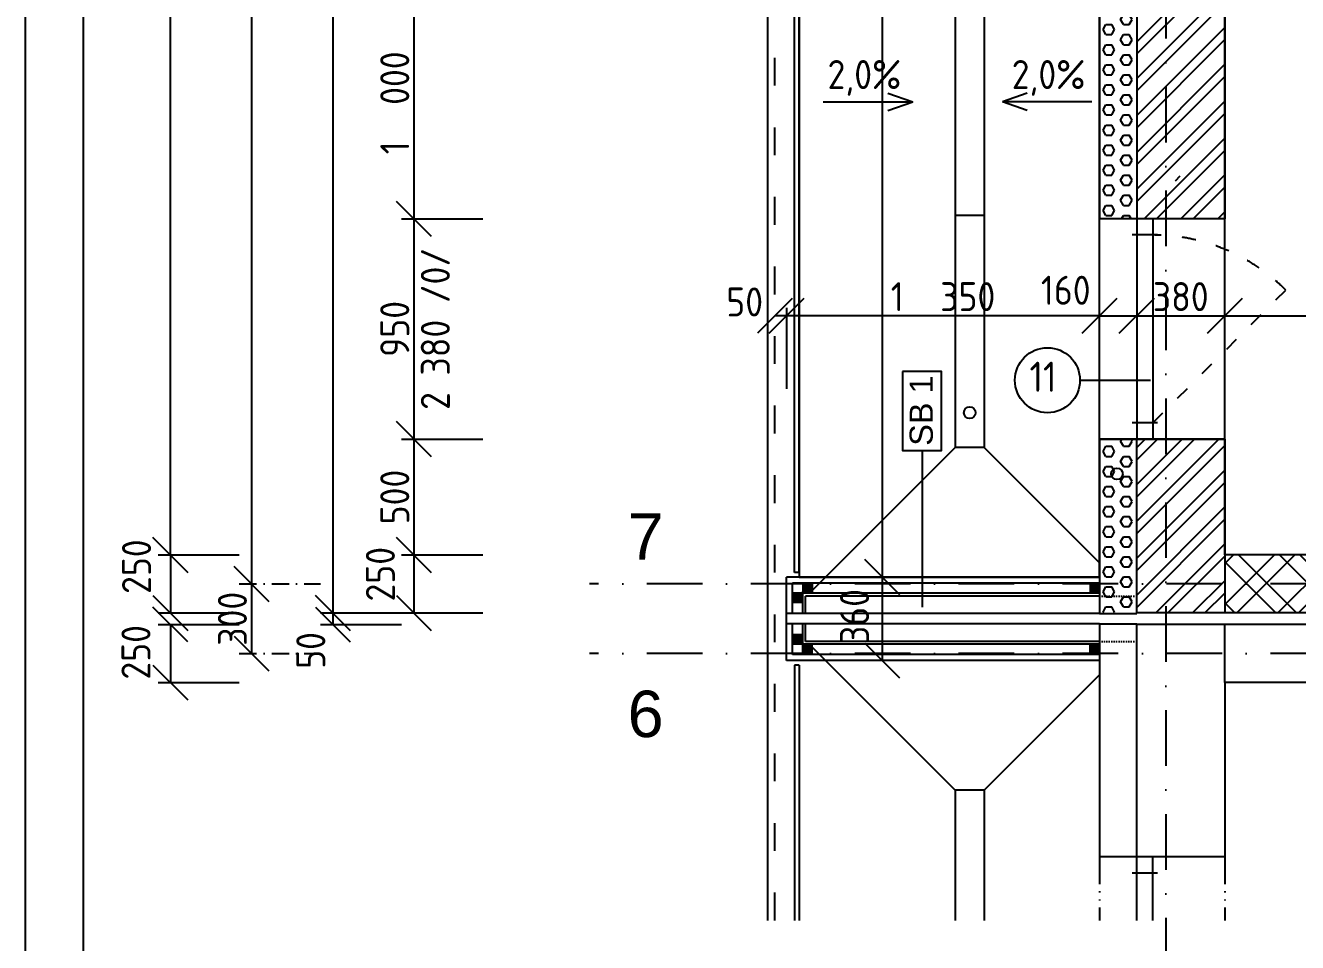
# Model space of a CAD drawing. Extents: x 4511820 to 5180432, y -1526536 to -944957.
# Drawn here: x 5091141 to 5096626, y -1137976 to -1134020 of the extents above; entities that cross this region are included whole.
import ezdxf

# ---------------------------------------------------------------- set-up
doc = ezdxf.new("R2010")
doc.units = 0
doc.header["$MEASUREMENT"] = 0
for name, pattern in [('ACAD_ISO03W100', [30, 12, -18]), ('ACAD_ISO07W100', [3.5, 0.5, -3]), ('ACAD_ISO12W100', [22, 12, -3, 0.5, -3, 0.5, -3]), ('BODKOCIARKOVANA_3', [5.6, 3, -1.3, 0, -1.3])]:
    doc.linetypes.add(name, pattern=pattern)
doc.layers.get('0').update_dxf_attribs({"linetype": 'CONTINUOUS'})
doc.layers.get('Defpoints').update_dxf_attribs({"color": 61, "linetype": 'CONTINUOUS'})
for name, color, linetype in [('KÓTY', 4, 'CONTINUOUS'), ('MÚRY', 1, 'CONTINUOUS'), ('OKNÁ', 143, 'CONTINUOUS'), ('osi', 253, 'CONTINUOUS'), ('Plochy', 41, 'CONTINUOUS'), ('POZEMOK', 7, 'CONTINUOUS'), ('TENKÁ', 7, 'CONTINUOUS'), ('tzb', 153, 'CONTINUOUS'), ('ZARIADENIE', 47, 'CONTINUOUS'), ('ŠRAFY', 82, 'CONTINUOUS')]:
    doc.layers.add(name, color=color, linetype=linetype)
doc.styles.add('ARIAL', font='arial.ttf')
doc.styles.add('styl1', font='arial.ttf')
doc.styles.add('STYLE1', font='isocp.shx')
doc.dimstyles.new('STANDARD-50', dxfattribs={"dimtxt": 125, "dimasz": 150, "dimexe": 10, "dimexo": 200, "dimgap": 20, "dimtad": 1, "dimdsep": 46, "dimlunit": 6, "dimtxsty": 'STYLE1', "dimblk1": 'OBLIQUE', "dimblk2": 'OBLIQUE', "dimsah": 1, "dimcen": 2.5, "dimse1": 1, "dimse2": 1, "dimadec": 0, "dimazin": 0, "dimtfac": 1, "dimtmove": 1, "dimatfit": 3, "dimldrblk": 'OBLIQUE', "dimfxl": 1, "dimtolj": 1, "dimtzin": 0, "dimarcsym": 0})
pattern_1 = [(45, (0, 175781), (-79.549513, 79.549513), []), (45, (53.03, 175781), (-79.549513, 79.549513), [])]
pattern_2 = [(315, (6441127.6914, 3884251.8086), (4.4194173824, 4.4194173824), [])]

# ---------------------------------------------------------------- blocks, each defined once
blk = doc.blocks.new('_OBLIQUE')
at = {"color": 0, "linetype": 'ByBlock'}
blk.add_line((-0.5, -0.5), (0.5, 0.5), dxfattribs=at)
blk = doc.blocks.new('*D12693')
at = {"layer": 'Defpoints', "color": 0}
for p in [(5094532.5, -1110164.2), (5092466, -1136554.2), (5094532.5, -1136554.2)]:
    blk.add_point(p, dxfattribs=at)
at = {"layer": 'KÓTY', "color": 0, "lineweight": -2}
blk.add_line((5092466, -1110164.2), (5092466, -1136554.2), dxfattribs=at)
at = {"layer": 'KÓTY', "color": 0, "linetype": 'ByBlock', "lineweight": -2, "xscale": 150, "yscale": 150, "zscale": 150}
for p, rotation in [((5092466, -1110164.2), 90), ((5092466, -1136554.2), 270)]:
    blk.add_blockref('_OBLIQUE', p, dxfattribs=dict(at, rotation=rotation))
at = {"layer": 'KÓTY', "color": 0, "insert": (5092383.5, -1123359.2), "char_height": 125, "attachment_point": 5, "rotation": 90, "style": 'STYLE1'}
blk.add_mtext('\\A1;26ﾠ390', dxfattribs=at)
blk = doc.blocks.new('*D12694')
at = {"layer": 'Defpoints', "color": 0}
for p in [(5094657.5, -1130034.2), (5092116, -1136429.2), (5094657.5, -1136429.2)]:
    blk.add_point(p, dxfattribs=at)
at = {"layer": 'KÓTY', "color": 0, "lineweight": -2}
blk.add_line((5092116, -1130034.2), (5092116, -1136429.2), dxfattribs=at)
at = {"layer": 'KÓTY', "color": 0, "linetype": 'ByBlock', "lineweight": -2, "xscale": 150, "yscale": 150, "zscale": 150}
for p, rotation in [((5092116, -1130034.2), 90), ((5092116, -1136429.2), 270)]:
    blk.add_blockref('_OBLIQUE', p, dxfattribs=dict(at, rotation=rotation))
at = {"layer": 'KÓTY', "color": 0, "insert": (5092033.5, -1133231.7), "char_height": 125, "attachment_point": 5, "rotation": 90, "style": 'STYLE1'}
blk.add_mtext('\\A1;6ﾠ395', dxfattribs=at)
blk = doc.blocks.new('*D12695')
at = {"layer": 'Defpoints', "color": 0}
for p in [(5094657.5, -1136429.2), (5092116, -1136729.2), (5094657.5, -1136729.2)]:
    blk.add_point(p, dxfattribs=at)
at = {"layer": 'KÓTY', "color": 0, "lineweight": -2}
blk.add_line((5092116, -1136429.2), (5092116, -1136729.2), dxfattribs=at)
at = {"layer": 'KÓTY', "color": 0, "linetype": 'ByBlock', "lineweight": -2, "xscale": 150, "yscale": 150, "zscale": 150}
for p, rotation in [((5092116, -1136429.2), 90), ((5092116, -1136729.2), 270)]:
    blk.add_blockref('_OBLIQUE', p, dxfattribs=dict(at, rotation=rotation))
at = {"layer": 'KÓTY', "color": 0, "insert": (5092033.5, -1136579.2), "char_height": 125, "attachment_point": 5, "rotation": 90, "style": 'STYLE1'}
blk.add_mtext('\\A1;300', dxfattribs=at)
blk = doc.blocks.new('*D12696')
at = {"layer": 'Defpoints', "color": 0}
for p in [(5094372.5, -1136554.2), (5092466, -1136604.2), (5094372.5, -1136604.2)]:
    blk.add_point(p, dxfattribs=at)
at = {"layer": 'KÓTY', "color": 0, "lineweight": -2}
blk.add_line((5092466, -1136554.2), (5092466, -1136604.2), dxfattribs=at)
at = {"layer": 'KÓTY', "color": 0, "linetype": 'ByBlock', "lineweight": -2, "xscale": 150, "yscale": 150, "zscale": 150}
for p, rotation in [((5092466, -1136554.2), 90), ((5092466, -1136604.2), 270)]:
    blk.add_blockref('_OBLIQUE', p, dxfattribs=dict(at, rotation=rotation))
at = {"layer": 'KÓTY', "color": 0, "insert": (5092371.5, -1136716), "char_height": 125, "attachment_point": 5, "rotation": 90, "style": 'STYLE1'}
blk.add_mtext('\\A1;50', dxfattribs=at)
blk = doc.blocks.new('*D12697')
at = {"layer": 'Defpoints', "color": 0}
for p in [(5091766, -1130184.2), (5094912.5, -1130184.2), (5094912.5, -1136304.2)]:
    blk.add_point(p, dxfattribs=at)
at = {"layer": 'KÓTY', "color": 0, "lineweight": -2}
blk.add_line((5091766, -1136304.2), (5091766, -1130184.2), dxfattribs=at)
at = {"layer": 'KÓTY', "color": 0, "linetype": 'ByBlock', "lineweight": -2, "xscale": 150, "yscale": 150, "zscale": 150}
for p, rotation in [((5091766, -1130184.2), 90), ((5091766, -1136304.2), 270)]:
    blk.add_blockref('_OBLIQUE', p, dxfattribs=dict(at, rotation=rotation))
at = {"layer": 'KÓTY', "color": 0, "insert": (5091683.5, -1133244.2), "char_height": 125, "attachment_point": 5, "rotation": 90, "style": 'STYLE1'}
blk.add_mtext('\\A1;6ﾠ120', dxfattribs=at)
blk = doc.blocks.new('*D12708')
at = {"layer": 'Defpoints', "color": 0}
for p in [(5096312.5, -1136304.2), (5091766, -1136554.2), (5096312.5, -1136554.2)]:
    blk.add_point(p, dxfattribs=at)
at = {"layer": 'KÓTY', "color": 0, "lineweight": -2}
blk.add_line((5091766, -1136304.2), (5091766, -1136554.2), dxfattribs=at)
at = {"layer": 'KÓTY', "color": 0, "linetype": 'ByBlock', "lineweight": -2, "xscale": 150, "yscale": 150, "zscale": 150}
for p, rotation in [((5091766, -1136304.2), 90), ((5091766, -1136554.2), 270)]:
    blk.add_blockref('_OBLIQUE', p, dxfattribs=dict(at, rotation=rotation))
at = {"layer": 'KÓTY', "color": 0, "insert": (5091620, -1136354.5), "char_height": 125, "attachment_point": 5, "rotation": 90, "style": 'STYLE1'}
blk.add_mtext('\\A1;250', dxfattribs=at)
blk = doc.blocks.new('*D12709')
at = {"layer": 'Defpoints', "color": 0}
for p in [(5096312.5, -1136604.2), (5091766, -1136854.2), (5096312.5, -1136854.2)]:
    blk.add_point(p, dxfattribs=at)
at = {"layer": 'KÓTY', "color": 0, "lineweight": -2}
blk.add_line((5091766, -1136604.2), (5091766, -1136854.2), dxfattribs=at)
at = {"layer": 'KÓTY', "color": 0, "linetype": 'ByBlock', "lineweight": -2, "xscale": 150, "yscale": 150, "zscale": 150}
for p, rotation in [((5091766, -1136604.2), 90), ((5091766, -1136854.2), 270)]:
    blk.add_blockref('_OBLIQUE', p, dxfattribs=dict(at, rotation=rotation))
at = {"layer": 'KÓTY', "color": 0, "insert": (5091617.5, -1136724), "char_height": 125, "attachment_point": 5, "rotation": 90, "style": 'STYLE1'}
blk.add_mtext('\\A1;250', dxfattribs=at)
blk = doc.blocks.new('*D12712')
at = {"layer": 'Defpoints', "color": 0}
for p in [(5096312.5, -1133854.2), (5092816, -1134854.2), (5096312.5, -1134854.2)]:
    blk.add_point(p, dxfattribs=at)
at = {"layer": 'KÓTY', "color": 0, "lineweight": -2}
blk.add_line((5092816, -1133854.2), (5092816, -1134854.2), dxfattribs=at)
at = {"layer": 'KÓTY', "color": 0, "linetype": 'ByBlock', "lineweight": -2, "xscale": 150, "yscale": 150, "zscale": 150}
for p, rotation in [((5092816, -1133854.2), 90), ((5092816, -1134854.2), 270)]:
    blk.add_blockref('_OBLIQUE', p, dxfattribs=dict(at, rotation=rotation))
at = {"layer": 'KÓTY', "color": 0, "insert": (5092733.5, -1134354.2), "char_height": 125, "attachment_point": 5, "rotation": 90, "style": 'STYLE1'}
blk.add_mtext('\\A1;1ﾠ000', dxfattribs=at)
blk = doc.blocks.new('*D12728')
at = {"layer": 'Defpoints', "color": 0}
for p in [(5096312.5, -1135804.2), (5092816, -1136304.2), (5096312.5, -1136304.2)]:
    blk.add_point(p, dxfattribs=at)
at = {"layer": 'KÓTY', "color": 0, "lineweight": -2}
blk.add_line((5092816, -1135804.2), (5092816, -1136304.2), dxfattribs=at)
at = {"layer": 'KÓTY', "color": 0, "linetype": 'ByBlock', "lineweight": -2, "xscale": 150, "yscale": 150, "zscale": 150}
for p, rotation in [((5092816, -1135804.2), 90), ((5092816, -1136304.2), 270)]:
    blk.add_blockref('_OBLIQUE', p, dxfattribs=dict(at, rotation=rotation))
at = {"layer": 'KÓTY', "color": 0, "insert": (5092733.5, -1136054.2), "char_height": 125, "attachment_point": 5, "rotation": 90, "style": 'STYLE1'}
blk.add_mtext('\\A1;500', dxfattribs=at)
blk = doc.blocks.new('*D12729')
at = {"layer": 'Defpoints', "color": 0}
for p in [(5096312.5, -1134854.2), (5092816, -1135804.2), (5096312.5, -1135804.2)]:
    blk.add_point(p, dxfattribs=at)
at = {"layer": 'KÓTY', "color": 0, "lineweight": -2}
blk.add_line((5092816, -1134854.2), (5092816, -1135804.2), dxfattribs=at)
at = {"layer": 'KÓTY', "color": 0, "linetype": 'ByBlock', "lineweight": -2, "xscale": 150, "yscale": 150, "zscale": 150}
for p, rotation in [((5092816, -1134854.2), 90), ((5092816, -1135804.2), 270)]:
    blk.add_blockref('_OBLIQUE', p, dxfattribs=dict(at, rotation=rotation))
at = {"layer": 'KÓTY', "color": 0, "insert": (5092733.5, -1135329.2), "char_height": 125, "attachment_point": 5, "rotation": 90, "style": 'STYLE1'}
blk.add_mtext('\\A1;950', dxfattribs=at)
blk = doc.blocks.new('*D12807')
at = {"layer": 'Defpoints', "color": 0}
for p in [(5096312.5, -1136304.2), (5092816, -1136554.2), (5096312.5, -1136554.2)]:
    blk.add_point(p, dxfattribs=at)
at = {"layer": 'KÓTY', "color": 0, "lineweight": -2}
blk.add_line((5092816, -1136304.2), (5092816, -1136554.2), dxfattribs=at)
at = {"layer": 'KÓTY', "color": 0, "linetype": 'ByBlock', "lineweight": -2, "xscale": 150, "yscale": 150, "zscale": 150}
for p, rotation in [((5092816, -1136304.2), 90), ((5092816, -1136554.2), 270)]:
    blk.add_blockref('_OBLIQUE', p, dxfattribs=dict(at, rotation=rotation))
at = {"layer": 'KÓTY', "color": 0, "insert": (5092671.5, -1136387), "char_height": 125, "attachment_point": 5, "rotation": 90, "style": 'STYLE1'}
blk.add_mtext('\\A1;250', dxfattribs=at)
blk = doc.blocks.new('*D17534')
at = {"layer": 'Defpoints', "color": 0}
for p in [(5102232.5, -1135272.5), (5096312.5, -1136304.2), (5102232.5, -1136304.2)]:
    blk.add_point(p, dxfattribs=at)
at = {"layer": 'KÓTY', "color": 0, "lineweight": -2}
blk.add_line((5096312.5, -1135272.5), (5102232.5, -1135272.5), dxfattribs=at)
at = {"layer": 'KÓTY', "color": 0, "linetype": 'ByBlock', "lineweight": -2, "xscale": 150, "yscale": 150, "zscale": 150, "rotation": 180}
blk.add_blockref('_OBLIQUE', (5096312.5, -1135272.5), dxfattribs=at)
at = {"layer": 'KÓTY', "color": 0, "linetype": 'ByBlock', "lineweight": -2, "xscale": 150, "yscale": 150, "zscale": 150}
blk.add_blockref('_OBLIQUE', (5102232.5, -1135272.5), dxfattribs=at)
at = {"layer": 'KÓTY', "color": 0, "insert": (5099272.5, -1135190), "char_height": 125, "attachment_point": 5, "style": 'STYLE1'}
blk.add_mtext('\\A1;5ﾠ920', dxfattribs=at)
blk = doc.blocks.new('*D18333')
at = {"layer": 'Defpoints', "color": 0}
for p in [(5094510, -1130084.2), (5094636.2, -1136399.2), (5094835.5, -1136399.2)]:
    blk.add_point(p, dxfattribs=at)
at = {"layer": 'KÓTY', "color": 0, "lineweight": -2}
blk.add_line((5094835.5, -1130084.2), (5094835.5, -1136399.2), dxfattribs=at)
at = {"layer": 'KÓTY', "color": 0, "linetype": 'ByBlock', "lineweight": -2, "xscale": 150, "yscale": 150, "zscale": 150}
for p, rotation in [((5094835.5, -1130084.2), 90), ((5094835.5, -1136399.2), 270)]:
    blk.add_blockref('_OBLIQUE', p, dxfattribs=dict(at, rotation=rotation))
at = {"layer": 'KÓTY', "color": 0, "insert": (5094753, -1133241.7), "char_height": 125, "attachment_point": 5, "rotation": 90, "style": 'STYLE1'}
blk.add_mtext('\\A1;6ﾠ315', dxfattribs=at)
blk = doc.blocks.new('*D47970')
at = {"layer": 'Defpoints', "color": 0}
for p in [(5094835.5, -1136399.2), (5094835.5, -1136759.2), (5094835.5, -1136759.2)]:
    blk.add_point(p, dxfattribs=at)
at = {"layer": 'KÓTY', "color": 0, "lineweight": -2}
blk.add_line((5094835.5, -1136399.2), (5094835.5, -1136759.2), dxfattribs=at)
at = {"layer": 'KÓTY', "color": 0, "linetype": 'ByBlock', "lineweight": -2, "xscale": 150, "yscale": 150, "zscale": 150}
for p, rotation in [((5094835.5, -1136399.2), 90), ((5094835.5, -1136759.2), 270)]:
    blk.add_blockref('_OBLIQUE', p, dxfattribs=dict(at, rotation=rotation))
at = {"layer": 'KÓTY', "color": 0, "insert": (5094716, -1136569.5), "char_height": 125, "attachment_point": 5, "rotation": 90, "style": 'STYLE1'}
blk.add_mtext('\\A1;360', dxfattribs=at)
blk = doc.blocks.new('*D47971')
at = {"layer": 'Defpoints', "color": 0}
for p in [(5094422.5, -1135272.5), (5094422.5, -1135688), (5095772.5, -1135688)]:
    blk.add_point(p, dxfattribs=at)
at = {"layer": 'KÓTY', "color": 0, "lineweight": -2}
blk.add_line((5095772.5, -1135272.5), (5094422.5, -1135272.5), dxfattribs=at)
at = {"layer": 'KÓTY', "color": 0, "linetype": 'ByBlock', "lineweight": -2, "xscale": 150, "yscale": 150, "zscale": 150, "rotation": 180}
blk.add_blockref('_OBLIQUE', (5094422.5, -1135272.5), dxfattribs=at)
at = {"layer": 'KÓTY', "color": 0, "linetype": 'ByBlock', "lineweight": -2, "xscale": 150, "yscale": 150, "zscale": 150}
blk.add_blockref('_OBLIQUE', (5095772.5, -1135272.5), dxfattribs=at)
at = {"layer": 'KÓTY', "color": 0, "insert": (5095097.5, -1135190), "char_height": 125, "attachment_point": 5, "style": 'STYLE1'}
blk.add_mtext('\\A1;1ﾠ350', dxfattribs=at)
blk = doc.blocks.new('*D47972')
at = {"layer": 'Defpoints', "color": 0}
for p in [(5094372.5, -1135272.5), (5094372.5, -1135688), (5094422.5, -1135688)]:
    blk.add_point(p, dxfattribs=at)
at = {"layer": 'KÓTY', "color": 0, "lineweight": -2}
blk.add_line((5094422.5, -1135272.5), (5094372.5, -1135272.5), dxfattribs=at)
at = {"layer": 'KÓTY', "color": 0, "linetype": 'ByBlock', "lineweight": -2, "xscale": 150, "yscale": 150, "zscale": 150, "rotation": 180}
blk.add_blockref('_OBLIQUE', (5094372.5, -1135272.5), dxfattribs=at)
at = {"layer": 'KÓTY', "color": 0, "linetype": 'ByBlock', "lineweight": -2, "xscale": 150, "yscale": 150, "zscale": 150}
blk.add_blockref('_OBLIQUE', (5094422.5, -1135272.5), dxfattribs=at)
at = {"layer": 'KÓTY', "color": 0, "insert": (5094242.2, -1135213), "char_height": 125, "attachment_point": 5, "style": 'STYLE1'}
blk.add_mtext('\\A1;50', dxfattribs=at)
blk = doc.blocks.new('*D47973')
at = {"layer": 'Defpoints', "color": 0}
for p in [(5095772.5, -1135272.5), (5095932.5, -1135272.5), (5095932.5, -1135272.5)]:
    blk.add_point(p, dxfattribs=at)
at = {"layer": 'KÓTY', "color": 0, "lineweight": -2}
blk.add_line((5095772.5, -1135272.5), (5095932.5, -1135272.5), dxfattribs=at)
at = {"layer": 'KÓTY', "color": 0, "linetype": 'ByBlock', "lineweight": -2, "xscale": 150, "yscale": 150, "zscale": 150, "rotation": 180}
blk.add_blockref('_OBLIQUE', (5095772.5, -1135272.5), dxfattribs=at)
at = {"layer": 'KÓTY', "color": 0, "linetype": 'ByBlock', "lineweight": -2, "xscale": 150, "yscale": 150, "zscale": 150}
blk.add_blockref('_OBLIQUE', (5095932.5, -1135272.5), dxfattribs=at)
at = {"layer": 'KÓTY', "color": 0, "insert": (5095626.5, -1135162.5), "char_height": 125, "attachment_point": 5, "style": 'STYLE1'}
blk.add_mtext('\\A1;160', dxfattribs=at)
blk = doc.blocks.new('*D47974')
at = {"layer": 'Defpoints', "color": 0}
for p in [(5095932.5, -1135272.5), (5096312.5, -1135272.5), (5096312.5, -1135272.5)]:
    blk.add_point(p, dxfattribs=at)
at = {"layer": 'KÓTY', "color": 0, "lineweight": -2}
blk.add_line((5095932.5, -1135272.5), (5096312.5, -1135272.5), dxfattribs=at)
at = {"layer": 'KÓTY', "color": 0, "linetype": 'ByBlock', "lineweight": -2, "xscale": 150, "yscale": 150, "zscale": 150, "rotation": 180}
blk.add_blockref('_OBLIQUE', (5095932.5, -1135272.5), dxfattribs=at)
at = {"layer": 'KÓTY', "color": 0, "linetype": 'ByBlock', "lineweight": -2, "xscale": 150, "yscale": 150, "zscale": 150}
blk.add_blockref('_OBLIQUE', (5096312.5, -1135272.5), dxfattribs=at)
at = {"layer": 'KÓTY', "color": 0, "insert": (5096122.5, -1135190), "char_height": 125, "attachment_point": 5, "style": 'STYLE1'}
blk.add_mtext('\\A1;380', dxfattribs=at)

msp = doc.modelspace()

# ---------------------------------------------------------------- hatches: boundary and pattern name
at = {"layer": 'ŠRAFY'}
h = msp.add_hatch(dxfattribs=at)
h.set_pattern_fill('HEX', color=256, scale=200)
h.paths.add_polyline_path([(5095772.5, -1133854.191), (5095772.5, -1134854.191), (5095932.5, -1134854.191), (5095932.5, -1133854.191)])
h = msp.add_hatch(dxfattribs=at)
h.set_pattern_fill('ANSI32', color=256, scale=300)
h.set_pattern_definition(pattern_1)
h.paths.add_polyline_path([(5096312.5, -1133854.191), (5096002.5, -1133854.191), (5095932.5, -1133854.191), (5095932.5, -1134854.191), (5096002.5, -1134854.191), (5096312.5, -1134854.191)])
h = msp.add_hatch(dxfattribs=at)
h.set_pattern_fill('HEX', color=256, scale=200)
h.paths.add_polyline_path([(5095932.5, -1136556.691), (5095772.5, -1136556.691), (5095772.5, -1136246.691), (5095772.5, -1136229.191), (5095772.5, -1136196.691), (5095772.5, -1136170.691), (5095772.5, -1136126.691), (5095772.5, -1136114.191), (5095772.5, -1136039.191), (5095772.5, -1135994.191), (5095772.5, -1135919.191), (5095772.5, -1135906.691), (5095772.5, -1135862.691), (5095772.5, -1135836.691), (5095772.5, -1135804.191), (5095932.5, -1135804.191)])
h = msp.add_hatch(dxfattribs=at)
h.set_pattern_fill('ANSI32', color=256, scale=300)
h.set_pattern_definition(pattern_1)
h.paths.add_polyline_path([(5096312.5, -1136554.191), (5096312.5, -1136304.191), (5096312.5, -1135804.191), (5095932.5, -1135804.191), (5095932.5, -1136439.191), (5095932.5, -1136554.191)])
h = msp.add_hatch(dxfattribs=at)
h.set_pattern_fill('ANSI32', color=256, scale=500)
h.set_pattern_definition([(45, (515810.9, 43955.85), (-132.5825215, 132.5825215), []), (45, (515899.28, 43955.85), (-132.5825215, 132.5825215), [])])
h.paths.add_polyline_path([(5109232.5, -1136554.191), (5109232.5, -1136304.191), (5105347.5, -1136304.191), (5105232.5, -1136304.191), (5104347.5, -1136304.191), (5104232.5, -1136304.191), (5102372.5, -1136304.191), (5102232.5, -1136304.191), (5096312.5, -1136304.191), (5096312.5, -1136554.191)])
h = msp.add_hatch(dxfattribs=at)
h.set_pattern_fill('ANSI32', color=256, scale=500, angle=90)
h.set_pattern_definition([(135, (515810.9, 43955.85), (-132.5825215, -132.5825215), []), (135, (515810.9, 44044.24), (-132.5825215, -132.5825215), [])])
h.paths.add_polyline_path([(5109232.5, -1136554.191), (5109232.5, -1136304.191), (5105347.5, -1136304.191), (5105232.5, -1136304.191), (5104347.5, -1136304.191), (5104232.5, -1136304.191), (5102372.5, -1136304.191), (5102232.5, -1136304.191), (5096312.5, -1136304.191), (5096312.5, -1136554.191)])
h = msp.add_hatch(dxfattribs=at)
h.set_pattern_fill('ANSI31', color=45, scale=50, angle=270)
h.set_pattern_definition(pattern_2)
h.paths.add_polyline_path([(5094532.5, -1136469.191), (5094532.5, -1136425.191), (5094492.5, -1136425.191), (5094492.5, -1136462.191), (5094492.5, -1136469.191)])
h = msp.add_hatch(dxfattribs=at)
h.set_pattern_fill('ANSI31', color=45, scale=50, angle=270)
h.set_pattern_definition(pattern_2)
h.paths.add_polyline_path([(5095772.5, -1136469.191), (5095772.5, -1136425.191), (5095732.5, -1136425.191), (5095732.5, -1136469.191)])
h = msp.add_hatch(dxfattribs=at)
h.set_pattern_fill('ANSI31', color=45, scale=50, angle=270)
h.set_pattern_definition(pattern_2)
h.paths.add_polyline_path([(5094448.5, -1136469.191), (5094448.5, -1136509.191), (5094492.5, -1136509.191), (5094492.5, -1136469.191)])
h = msp.add_hatch(dxfattribs=at)
h.set_pattern_fill('ANSI31', color=45, scale=50, angle=270)
h.set_pattern_definition(pattern_2)
h.paths.add_polyline_path([(5094448.5, -1136689.191), (5094492.5, -1136689.191), (5094492.5, -1136649.191), (5094448.5, -1136649.191)])
h = msp.add_hatch(dxfattribs=at)
h.set_pattern_fill('ANSI31', color=45, scale=50, angle=270)
h.set_pattern_definition(pattern_2)
h.paths.add_polyline_path([(5094492.5, -1136689.191), (5094492.5, -1136733.191), (5094532.5, -1136733.191), (5094532.5, -1136689.191)])
h = msp.add_hatch(dxfattribs=at)
h.set_pattern_fill('ANSI31', color=45, scale=50, angle=270)
h.set_pattern_definition(pattern_2)
h.paths.add_polyline_path([(5095732.5, -1136689.191), (5095732.5, -1136733.191), (5095772.5, -1136733.191), (5095772.5, -1136689.191)])

# ---------------------------------------------------------------- linework, layer by layer
at = {"layer": 'KÓTY', "ltscale": 25}
for p, q in [((5092762.597, -1134854.191), (5093112.597, -1134854.191)), ((5094422.5, -1135238.097), (5094422.5, -1135588.097)), ((5092762.597, -1135804.191), (5093112.597, -1135804.191)), ((5091712.597, -1136304.191), (5092062.597, -1136304.191)), ((5092762.597, -1136304.191), (5093112.597, -1136304.191)), ((5091712.597, -1136554.191), (5092062.597, -1136554.191)), ((5092412.597, -1136554.191), (5092762.597, -1136554.191)), ((5092762.597, -1136554.191), (5093112.597, -1136554.191)), ((5091712.597, -1136604.191), (5092062.597, -1136604.191)), ((5092412.597, -1136604.191), (5092762.597, -1136604.191)), ((5091712.597, -1136854.191), (5092062.597, -1136854.191))]:
    msp.add_line(p, q, dxfattribs=at)
at = {"layer": 'KÓTY', "linetype": 'BODKOCIARKOVANA_3', "ltscale": 25}
for p, q in [((5092062.597, -1136429.191), (5092412.597, -1136429.191)), ((5092062.597, -1136729.191), (5092412.597, -1136729.191))]:
    msp.add_line(p, q, dxfattribs=at)
at = {"layer": 'MÚRY'}
for p, q in [((5095772.5, -1133854.191), (5095772.5, -1134854.191)), ((5096312.5, -1133854.191), (5096312.5, -1134854.191)), ((5096312.5, -1134854.191), (5095772.5, -1134854.191)), ((5095772.5, -1135804.191), (5095772.5, -1136399.191)), ((5095772.5, -1135804.191), (5096312.5, -1135804.191)), ((5096312.5, -1135804.191), (5095772.5, -1135804.191)), ((5096312.5, -1135804.191), (5096312.5, -1136304.191)), ((5102232.5, -1136304.191), (5096312.5, -1136304.191)), ((5094422.5, -1136759.191), (5094422.5, -1136399.191)), ((5095772.5, -1136399.191), (5094422.5, -1136399.191)), ((5095772.5, -1136759.191), (5094422.5, -1136759.191)), ((5095772.5, -1136759.191), (5095772.5, -1137604.191)), ((5096312.5, -1136854.191), (5096312.5, -1137604.191)), ((5100457.5, -1136854.191), (5096312.5, -1136854.191)), ((5095772.5, -1137604.191), (5096312.5, -1137604.191))]:
    msp.add_line(p, q, dxfattribs=at)
at = {"layer": 'OKNÁ'}
for p, q in [((5094457.5, -1136379.191), (5094457.5, -1130839.191)), ((5094477.5, -1136379.191), (5094477.5, -1130839.191)), ((5094477.5, -1136379.191), (5094457.5, -1136379.191)), ((5094477.5, -1136379.191), (5094457.5, -1136379.191)), ((5094457.5, -1136779.191), (5094457.5, -1137880.191)), ((5094477.5, -1136779.191), (5094457.5, -1136779.191)), ((5094477.5, -1136779.191), (5094477.5, -1137880.191))]:
    msp.add_line(p, q, dxfattribs=at)
at = {"layer": 'OKNÁ', "ltscale": 0.25}
for p, q in [((5095932.5, -1134854.191), (5095932.5, -1135804.191)), ((5096002.5, -1134854.191), (5096002.5, -1135804.191)), ((5096022.5, -1134924.191), (5095912.5, -1134924.191)), ((5095687.786, -1135550.49), (5095992.639, -1135550.49)), ((5096022.5, -1135734.191), (5095912.5, -1135734.191)), ((5095932.5, -1137880.191), (5095932.5, -1137604.191)), ((5096002.5, -1137880.191), (5096002.5, -1137604.191)), ((5095912.5, -1137674.191), (5096022.5, -1137674.191)), ((5095912.5, -1137674.191), (5096022.5, -1137674.191))]:
    msp.add_line(p, q, dxfattribs=at)
at = {"layer": 'OKNÁ', "linetype": 'ACAD_ISO03W100', "ltscale": 5}
msp.add_line((5096002.5, -1135734.191), (5096575.256, -1135161.435), dxfattribs=at)
at = {"layer": 'OKNÁ', "ltscale": 0.25}
msp.add_circle((5095547.786, -1135550.49), 140, dxfattribs=at)
at = {"layer": 'OKNÁ', "linetype": 'ACAD_ISO03W100', "ltscale": 5}
msp.add_arc((5096002.5, -1135734.191), 810, 45, 90, dxfattribs=at)
at = {"layer": 'osi', "linetype": 'BODKOCIARKOVANA_3', "ltscale": 80}
for p, q in [((5096057.5, -1109191.097), (5096057.5, -1141159)), ((5157242.5, -1136429.191), (5093572.5, -1136429.191)), ((5157242.5, -1136729.191), (5093572.5, -1136729.191))]:
    msp.add_line(p, q, dxfattribs=at)
at = {"layer": 'Plochy'}
for points in [[(5095772.5, -1130084.191), (5094522.5, -1130084.191), (5094522.5, -1130819.191), (5094477.5, -1130819.191), (5094477.5, -1136399.191), (5095772.5, -1136399.191)], [(5096312.5, -1130184.191), (5103612.5, -1130184.191), (5103612.5, -1132689.191), (5101612.5, -1132689.191), (5101612.5, -1132804.191), (5102232.5, -1132804.191), (5102232.5, -1136304.191), (5096312.5, -1136304.191)]]:
    msp.add_lwpolyline(points, close=True, dxfattribs=at)
at = {"layer": 'POZEMOK'}
for p, q in [((5095150, -1130840.441), (5095150, -1135840.441)), ((5095275, -1130840.441), (5095275, -1135840.441)), ((5095275, -1134840.441), (5095150, -1134840.441)), ((5095150, -1135840.441), (5094523.75, -1136466.691)), ((5095275, -1135840.441), (5095150, -1135840.441)), ((5095275, -1135840.441), (5095772.5, -1136337.941)), ((5095150, -1137317.941), (5094523.75, -1136691.691)), ((5095275, -1137317.941), (5095772.5, -1136820.441)), ((5095275, -1137317.941), (5095150, -1137317.941)), ((5095150, -1137317.941), (5095150, -1137880.191)), ((5095275, -1137317.941), (5095275, -1137880.191))]:
    msp.add_line(p, q, dxfattribs=at)
at = {"layer": 'TENKÁ', "color": 7}
for p, q in [((5091141, -1142073.668), (5091141, -1106264.537)), ((5091391, -1141823.668), (5091391, -1106514.537))]:
    msp.add_line(p, q, dxfattribs=at)
at = {"layer": 'TENKÁ'}
for p, q in [((5094342.5, -1137880.191), (5094342.5, -1130819.191)), ((5095932.5, -1133854.191), (5095932.5, -1134854.191)), ((5094859.55, -1134311.9), (5094966.75, -1134349.5)), ((5095460.95, -1134311.9), (5095353.75, -1134349.5)), ((5094580.75, -1134349.5), (5094966.75, -1134349.5)), ((5094859.55, -1134387.1), (5094966.75, -1134349.5)), ((5095739.75, -1134349.5), (5095353.75, -1134349.5)), ((5095460.95, -1134387.1), (5095353.75, -1134349.5)), ((5095932.5, -1136556.691), (5095932.5, -1135804.191)), ((5095007.059, -1135854), (5095007.059, -1136528.691)), ((5096312.5, -1136304.191), (5096312.5, -1136554.191)), ((5095772.5, -1136399.191), (5095772.5, -1136556.691)), ((5095772.5, -1136399.191), (5095772.5, -1136556.691)), ((5095772.5, -1136556.691), (5094422.5, -1136556.691)), ((5095772.5, -1136556.691), (5095932.5, -1136556.691)), ((5109772.5, -1136554.191), (5095932.5, -1136554.191)), ((5095932.5, -1136556.691), (5095932.5, -1136554.191)), ((5095772.5, -1136601.691), (5094422.5, -1136601.691)), ((5095772.5, -1136601.691), (5095932.5, -1136601.691)), ((5095772.5, -1136601.691), (5095772.5, -1136759.191)), ((5095772.5, -1136601.691), (5095772.5, -1136759.191)), ((5095932.5, -1137604.191), (5095932.5, -1136601.691)), ((5095932.5, -1136604.191), (5095932.5, -1136601.691)), ((5109772.5, -1136604.191), (5095932.5, -1136604.191)), ((5096312.5, -1136854.191), (5096312.5, -1136604.191))]:
    msp.add_line(p, q, dxfattribs=at)
at = {"layer": 'TENKÁ', "linetype": 'ACAD_ISO03W100', "ltscale": 10}
msp.add_line((5094372.5, -1137880.191), (5094372.5, -1130819.191), dxfattribs=at)
at = {"layer": 'TENKÁ', "linetype": 'ACAD_ISO12W100', "ltscale": 10}
for p, q in [((5095772.5, -1135804.191), (5095772.5, -1134854.191)), ((5096312.5, -1135804.191), (5096312.5, -1134854.191)), ((5095772.5, -1137604.191), (5095772.5, -1137880.191)), ((5096312.5, -1137604.191), (5096312.5, -1137880.191))]:
    msp.add_line(p, q, dxfattribs=at)
at = {"layer": 'TENKÁ', "color": 45}
for p, q in [((5094448.5, -1136556.691), (5094448.5, -1136425.191)), ((5095772.5, -1136425.191), (5094448.5, -1136425.191)), ((5094492.5, -1136425.191), (5094492.5, -1136469.191)), ((5094492.5, -1136556.691), (5094492.5, -1136462.191)), ((5094532.5, -1136425.191), (5094532.5, -1136469.191)), ((5094492.5, -1136469.191), (5094448.5, -1136469.191)), ((5094492.5, -1136509.191), (5094448.5, -1136509.191)), ((5095772.5, -1136469.191), (5094492.5, -1136469.191)), ((5094448.5, -1136733.191), (5094448.5, -1136601.691)), ((5094492.5, -1136689.191), (5094492.5, -1136601.691)), ((5094492.5, -1136649.191), (5094448.5, -1136649.191)), ((5094492.5, -1136689.191), (5094448.5, -1136689.191)), ((5095772.5, -1136733.191), (5094448.5, -1136733.191)), ((5095772.5, -1136689.191), (5094492.5, -1136689.191)), ((5094492.5, -1136733.191), (5094492.5, -1136689.191)), ((5094532.5, -1136733.191), (5094532.5, -1136689.191))]:
    msp.add_line(p, q, dxfattribs=at)
at = {"layer": 'TENKÁ', "color": 252}
for p, q in [((5094505, -1136556.691), (5094505, -1136481.691)), ((5095772.5, -1136481.691), (5094505, -1136481.691)), ((5094505, -1136676.691), (5094505, -1136601.691)), ((5095772.5, -1136676.691), (5094505, -1136676.691))]:
    msp.add_line(p, q, dxfattribs=at)
at = {"layer": 'TENKÁ', "color": 252, "linetype": 'ACAD_ISO07W100', "ltscale": 3}
for p, q in [((5095772.5, -1136481.691), (5095932.5, -1136481.691)), ((5095772.5, -1136676.691), (5095932.5, -1136676.691))]:
    msp.add_line(p, q, dxfattribs=at)
at = {"layer": 'TENKÁ'}
msp.add_lwpolyline([(5094923.059, -1135512.5), (5094923.059, -1135854), (5095091.059, -1135854), (5095091.059, -1135512.5)], close=True, dxfattribs=at)
at = {"layer": 'tzb'}
for centre in [(5095212.5, -1135690.441), (5095847.5, -1135954.191)]:
    msp.add_circle(centre, 25, dxfattribs=at)
at = {"layer": 'ZARIADENIE', "ltscale": 0.25}
msp.add_line((5096118.251, -1134670.102), (5096098.424, -1134692.616), dxfattribs=at)
at = {"layer": 'ŠRAFY', "color": 45}
for p, q in [((5095732.5, -1136425.191), (5095732.5, -1136469.191)), ((5095732.5, -1136733.191), (5095732.5, -1136689.191))]:
    msp.add_line(p, q, dxfattribs=at)

# ---------------------------------------------------------------- texts
at = {"layer": 'KÓTY', "insert": (5092908.457, -1135329.191), "char_height": 125, "attachment_point": 5, "rotation": 90, "style": 'STYLE1'}
msp.add_mtext('\\A1;2 380 /0/', dxfattribs=at)
at = {"layer": 'TENKÁ', "ltscale": 0.25}
for s, height, style, p in [('2,0%', 125, 'STYLE1', (5094599.582, -1134294.789)), ('2,0%', 125, 'STYLE1', (5095393.582, -1134294.789)), ('7', 200, 'styl1', (5093737.554, -1136324.789)), ('6', 200, 'styl1', (5093737.554, -1137089.461))]:
    msp.add_text(s, height=height, dxfattribs=dict(at, style=style)).set_placement(p)
at = {"layer": 'TENKÁ', "style": 'STYLE1'}
msp.add_text('11', height=130, dxfattribs=at).set_placement((5095470.255, -1135600.49))
at = {"layer": 'TENKÁ', "linetype": 'Continuous', "lineweight": 20, "style": 'ARIAL'}
msp.add_text('SB 1', height=100, rotation=90, dxfattribs=at).set_placement((5095053.387, -1135833.089))

# ---------------------------------------------------------------- dimensions: what is measured, and where the dimension line sits
at = {"layer": 'KÓTY'}
for base, p1, p2, picture, middle in [((5092466, -1136554.191), (5094532.5, -1110164.191), (5094532.5, -1136554.191), '*D12693', (5092383.457, -1123359.191)), ((5092116, -1136429.191), (5094657.5, -1130034.191), (5094657.5, -1136429.191), '*D12694', (5092033.457, -1133231.691)), ((5091766, -1130184.191), (5094912.5, -1136304.191), (5094912.5, -1130184.191), '*D12697', (5091683.457, -1133244.191)), ((5092816, -1134854.191), (5096312.5, -1133854.191), (5096312.5, -1134854.191), '*D12712', (5092733.457, -1134354.191)), ((5092816, -1135804.191), (5096312.5, -1134854.191), (5096312.5, -1135804.191), '*D12729', (5092733.5, -1135329.191)), ((5092816, -1136304.191), (5096312.5, -1135804.191), (5096312.5, -1136304.191), '*D12728', (5092733.5, -1136054.191)), ((5092116, -1136729.191), (5094657.5, -1136429.191), (5094657.5, -1136729.191), '*D12695', (5092033.5, -1136579.191))]:
    dim = msp.add_linear_dim(base=base, p1=p1, p2=p2, angle=90, dimstyle='STANDARD-50', dxfattribs=at)
    dim.commit()
    dim.dimension.update_dxf_attribs({"geometry": picture, "text_midpoint": middle})
dim = msp.add_linear_dim(base=(5094835.5, -1136399.191), p1=(5094510, -1130084.191), p2=(5094636.152, -1136399.191), angle=90, dimstyle='STANDARD-50', override={"dimtxsty": 'STYLE1', "dimldrblk": 'OBLIQUE'}, dxfattribs=at)
dim.commit()
dim.dimension.update_dxf_attribs({"geometry": '*D18333', "text_midpoint": (5094752.957, -1133241.691)})
for base, p1, p2, picture, middle in [((5095932.5, -1135272.5), (5095772.5, -1135272.5), (5095932.5, -1135272.5), '*D47973', (5095626.5, -1135245)), ((5094372.5, -1135272.5), (5094422.5, -1135688), (5094372.5, -1135688), '*D47972', (5094242.191, -1135295.5))]:
    dim = msp.add_linear_dim(base=base, p1=p1, p2=p2, dimstyle='STANDARD-50', override={"dimtxsty": 'STYLE1', "dimldrblk": 'OBLIQUE'}, dxfattribs=at)
    dim.commit()
    dim.dimension.update_dxf_attribs({"geometry": picture, "text_midpoint": middle, "dimtype": 160})
for base, p1, p2, picture, middle in [((5094422.5, -1135272.5), (5095772.5, -1135688), (5094422.5, -1135688), '*D47971', (5095097.5, -1135189.957)), ((5096312.5, -1135272.5), (5095932.5, -1135272.5), (5096312.5, -1135272.5), '*D47974', (5096122.5, -1135190))]:
    dim = msp.add_linear_dim(base=base, p1=p1, p2=p2, dimstyle='STANDARD-50', override={"dimtxsty": 'STYLE1', "dimldrblk": 'OBLIQUE'}, dxfattribs=at)
    dim.commit()
    dim.dimension.update_dxf_attribs({"geometry": picture, "text_midpoint": middle})
dim = msp.add_linear_dim(base=(5102232.5, -1135272.5), p1=(5096312.5, -1136304.191), p2=(5102232.5, -1136304.191), dimstyle='STANDARD-50', dxfattribs=at)
dim.commit()
dim.dimension.update_dxf_attribs({"geometry": '*D17534', "text_midpoint": (5099272.5, -1135189.957)})
for base, p1, p2, picture, middle in [((5091766, -1136554.191), (5096312.5, -1136304.191), (5096312.5, -1136554.191), '*D12708', (5091702.5, -1136354.5)), ((5092816, -1136554.191), (5096312.5, -1136304.191), (5096312.5, -1136554.191), '*D12807', (5092754, -1136387)), ((5094835.5, -1136759.191), (5094835.5, -1136399.191), (5094835.5, -1136759.191), '*D47970', (5094798.5, -1136569.5)), ((5092466, -1136604.191), (5094372.5, -1136554.191), (5094372.5, -1136604.191), '*D12696', (5092454, -1136716)), ((5091766, -1136854.191), (5096312.5, -1136604.191), (5096312.5, -1136854.191), '*D12709', (5091700, -1136724))]:
    dim = msp.add_linear_dim(base=base, p1=p1, p2=p2, angle=90, dimstyle='STANDARD-50', dxfattribs=at)
    dim.commit()
    dim.dimension.update_dxf_attribs({"geometry": picture, "text_midpoint": middle, "dimtype": 160})

doc.saveas('drawing.dxf')
